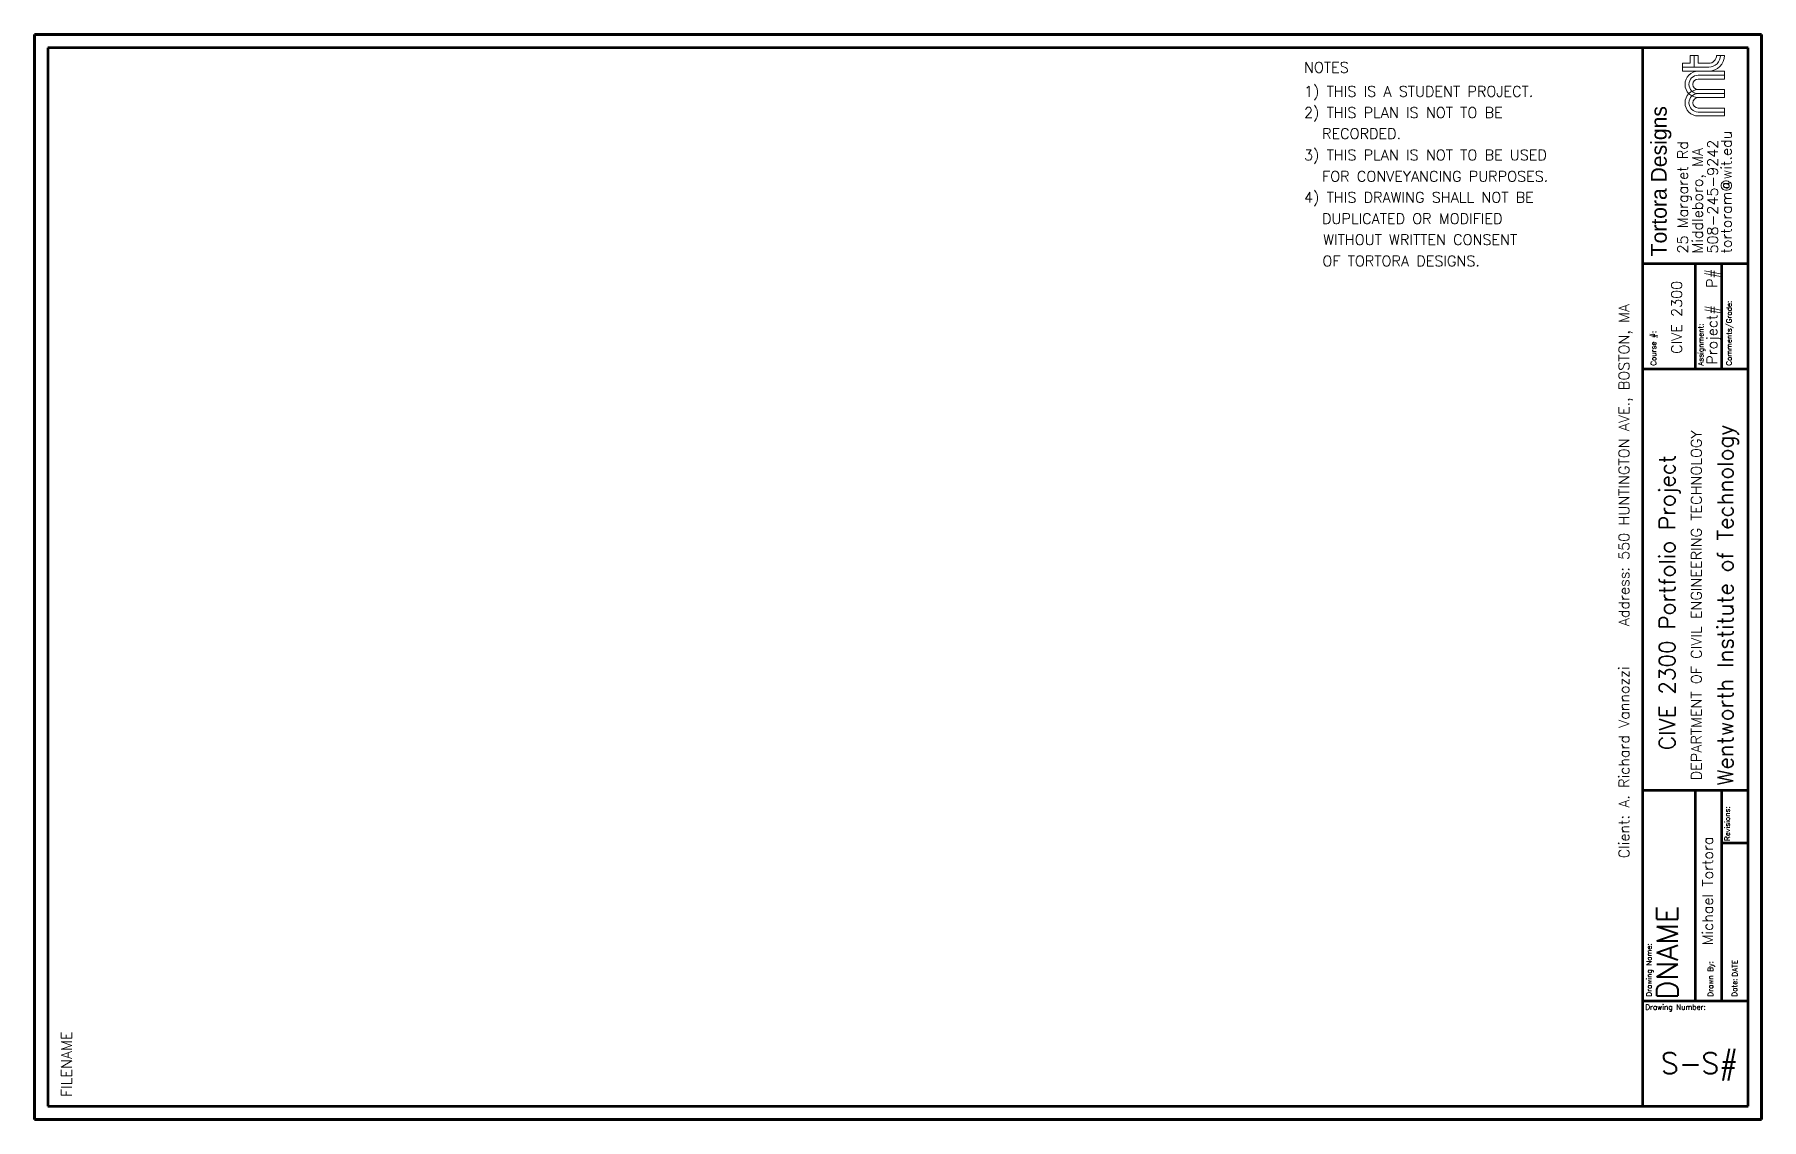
# Model space of a CAD drawing. Header units: feet. Extents: x 0 to 16.4, y 0 to 10.3.
import ezdxf

# ---------------------------------------------------------------- set-up
doc = ezdxf.new("R2010")
doc.units = ezdxf.units.FT
doc.header["$MEASUREMENT"] = 0
for name, color, linetype, lineweight in [('8-TB-LOGO', 6, 'Continuous', 15), ('8-TB-MediumBorder', 4, 'Continuous', 53), ('8-TB-Text', 2, 'Continuous', 13), ('8-TB-ThickBorder', 5, 'Continuous', 80)]:
    doc.layers.add(name, color=color, linetype=linetype, lineweight=lineweight)
doc.styles.add('8-TB-COMPANY', font='seguisbi.ttf', dxfattribs={"height": 0.15})
doc.styles.add('8-TB-LARGE-0.20', font='romans.shx', dxfattribs={"height": 0.2})
doc.styles.add('8-TB-MED-0.15', font='romans.shx', dxfattribs={"height": 0.15})
doc.styles.add('8-TB-SMALL-0.10', font='romans.shx', dxfattribs={"height": 0.1})
doc.styles.add('8-TB-VSMALL-0.05', font='romans.shx', dxfattribs={"height": 0.05})

msp = doc.modelspace()

# ---------------------------------------------------------------- linework, layer by layer
at = {"layer": '8-TB-LOGO'}
for p, q in [((15.724, 10.027), (15.649, 10.027)), ((15.649, 10.027), (15.649, 9.952)), ((15.799, 10.102), (15.724, 10.102)), ((15.724, 10.102), (15.724, 10.027)), ((15.762, 10.102), (15.762, 9.989)), ((15.799, 10.027), (15.799, 10.102)), ((15.899, 10.027), (15.799, 10.027)), ((16.049, 10.102), (15.974, 10.102)), ((15.899, 9.989), (15.649, 9.989)), ((15.649, 9.952), (15.799, 9.952)), ((16.049, 9.952), (15.799, 9.952)), ((16.049, 9.914), (15.799, 9.914)), ((16.049, 9.877), (15.799, 9.877)), ((16.049, 9.877), (16.049, 9.952)), ((16.049, 9.777), (15.799, 9.777)), ((16.049, 9.739), (15.799, 9.739)), ((16.049, 9.702), (15.799, 9.702)), ((16.049, 9.702), (16.049, 9.777)), ((16.049, 9.602), (15.799, 9.602)), ((16.049, 9.564), (15.799, 9.564)), ((16.049, 9.527), (15.799, 9.527)), ((16.049, 9.527), (16.049, 9.602))]:
    msp.add_line(p, q, dxfattribs=at)
for centre, radius, start, end in [((15.899, 10.102), 0.075, 270, 360), ((15.899, 10.102), 0.15, 270, 360), ((15.899, 10.102), 0.112, 270, 0), ((15.799, 9.827), 0.125, 90, 270), ((15.799, 9.827), 0.0875, 90, 270), ((15.799, 9.827), 0.05, 90, 270), ((15.799, 9.652), 0.125, 90, 270), ((15.799, 9.652), 0.0875, 90, 270), ((15.799, 9.652), 0.05, 90, 270)]:
    msp.add_arc(centre, radius, start, end, dxfattribs=at)
at = {"layer": '8-TB-MediumBorder'}
for p, q in [((16.275, 10.175), (0.125, 10.175)), ((0.125, 10.175), (0.125, 0.125)), ((15.275, 0.125), (15.275, 10.175)), ((16.275, 0.125), (16.275, 10.175)), ((15.275, 8.125), (16.275, 8.125)), ((15.775, 7.125), (15.775, 8.125)), ((16.025, 7.125), (16.025, 8.125)), ((15.275, 7.125), (16.275, 7.125)), ((15.275, 3.125), (16.275, 3.125)), ((15.775, 1.125), (15.775, 3.125)), ((16.025, 1.125), (16.025, 3.125)), ((16.025, 2.625), (16.275, 2.625)), ((15.275, 1.125), (16.275, 1.125)), ((0.125, 0.125), (16.275, 0.125))]:
    msp.add_line(p, q, dxfattribs=at)
at = {"layer": '8-TB-ThickBorder'}
for p, q in [((16.4, 10.3), (0, 10.3)), ((0, 10.3), (0, 0)), ((16.4, 0), (16.4, 10.3)), ((0, 0), (16.4, 0))]:
    msp.add_line(p, q, dxfattribs=at)

# ---------------------------------------------------------------- texts
at = {"layer": '8-TB-Text'}
for s, height, style, p in [('NOTES', 0.1, '8-TB-SMALL-0.10', (12.056, 9.938)), ('1) THIS IS A STUDENT PROJECT.', 0.1, '8-TB-SMALL-0.10', (12.056, 9.71)), ('2) THIS PLAN IS NOT TO BE ', 0.1, '8-TB-SMALL-0.10', (12.056, 9.509)), ('   RECORDED.', 0.1, '8-TB-SMALL-0.10', (12.004, 9.309)), ('3) THIS PLAN IS NOT TO BE USED', 0.1, '8-TB-SMALL-0.10', (12.056, 9.107)), ('   FOR CONVEYANCING PURPOSES.', 0.1, '8-TB-SMALL-0.10', (12.004, 8.904)), ('4) THIS DRAWING SHALL NOT BE ', 0.1, '8-TB-SMALL-0.10', (12.056, 8.704)), ('   DUPLICATED OR MODIFIED ', 0.1, '8-TB-SMALL-0.10', (12.003, 8.502)), ('   WITHOUT WRITTEN CONSENT ', 0.1, '8-TB-SMALL-0.10', (12.014, 8.302)), ('   OF TORTORA DESIGNS.', 0.1, '8-TB-SMALL-0.10', (12.007, 8.1)), ('Drawing Number:', 0.05, '8-TB-VSMALL-0.05', (15.297, 1.042)), ('S-', 0.2, '8-TB-LARGE-0.20', (15.443, 0.433))]:
    msp.add_text(s, height=height, dxfattribs=dict(at, style=style)).set_placement(p)
for s, height, style, p in [('Tortora Designs', 0.15, '8-TB-COMPANY', (15.5, 8.194)), ('tortoram@wit.edu', 0.1, '8-TB-SMALL-0.10', (16.116, 8.221)), ('25 Margaret Rd', 0.1, '8-TB-SMALL-0.10', (15.702, 8.221)), ('Middleboro, MA', 0.1, '8-TB-SMALL-0.10', (15.842, 8.221)), ('508-245-9242', 0.1, '8-TB-SMALL-0.10', (15.987, 8.221)), ('CIVE 2300', 0.1, '8-TB-SMALL-0.10', (15.645, 7.268)), ('Client: A. Richard Vannozzi   Address: 550 HUNTINGTON AVE., BOSTON, MA', 0.1, '8-TB-SMALL-0.10', (15.145, 2.479)), ('Project#', 0.1, '8-TB-SMALL-0.10', (15.98, 7.165)), ('Comments/Grade:', 0.05, '8-TB-VSMALL-0.05', (16.117, 7.156)), ('Assignment:', 0.05, '8-TB-VSMALL-0.05', (15.848, 7.156)), ('Course #:', 0.05, '8-TB-VSMALL-0.05', (15.4, 7.156)), ('Wentworth Institute of Technology', 0.15, '8-TB-MED-0.15', (16.131, 3.169)), ('DEPARTMENT OF CIVIL ENGINEERING TECHNOLOGY', 0.1, '8-TB-SMALL-0.10', (15.831, 3.22)), ('CIVE 2300 Portfolio Project', 0.15, '8-TB-MED-0.15', (15.579, 3.506)), ('Revisions:', 0.05, '8-TB-VSMALL-0.05', (16.1, 2.644)), ('Michael Tortora', 0.1, '8-TB-SMALL-0.10', (15.939, 1.653)), ('Drawing Name:', 0.05, '8-TB-VSMALL-0.05', (15.357, 1.166)), ('Drawn By:', 0.05, '8-TB-VSMALL-0.05', (15.94, 1.166)), ('Date:', 0.05, '8-TB-VSMALL-0.05', (16.169, 1.166))]:
    msp.add_text(s, height=height, rotation=90, dxfattribs=dict(at, style=style)).set_placement(p)
for tag, p, s, height, style in [('P#', (15.979, 7.895), '', 0.1, '8-TB-SMALL-0.10'), ('DNAME', (15.606, 1.139), '', 0.2, '8-TB-LARGE-0.20'), ('DATE', (16.172, 1.356), '', 0.05, '8-TB-VSMALL-0.05'), ('FILENAME', (0.354, 0.213), "C:\\CIVE2300LAB\\Submitted DWG's\\TitleBlocks\\tortoram-TitleBlock-Master.dwg", 0.1, '8-TB-SMALL-0.10')]:
    msp.add_attdef(tag, p, s, height=height, rotation=90, dxfattribs=dict(at, style=style))
at = {"layer": '8-TB-Text', "style": '8-TB-LARGE-0.20'}
msp.add_attdef('S#', (15.828, 0.433), '', height=0.2, dxfattribs=at)

doc.saveas('drawing.dxf')
